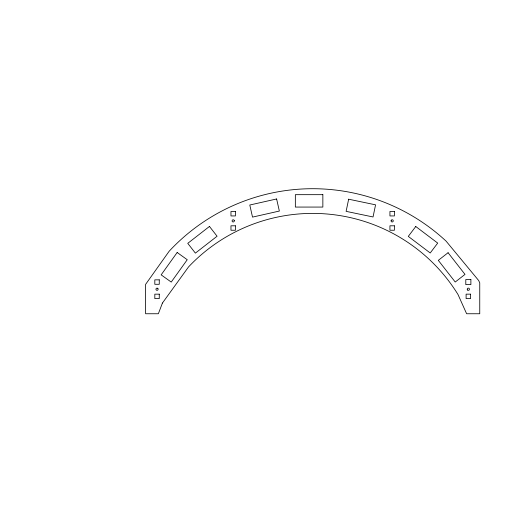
<?xml version="1.0" encoding="UTF-8"?>
<svg xmlns="http://www.w3.org/2000/svg" width="505" height="505" viewBox="0 0 505 505"><rect width="100%" height="100%" fill="white"/><g stroke="black" fill="none" stroke-linecap="round" stroke-linejoin="round"><path stroke-width="0.76" d="M348.652 199.21L346.114 211.349L373.037 216.973L375.569 204.834L348.652 199.21M162.427 303.05L158.355 313.75L145.61 313.75L145.61 284.365L169.15 251.25A195.965 195.965 0 0 1 446.104 241.15L478.702 280.572L479.75 282.863L479.75 313.75L466.626 313.75L458.016 294.541A170.728 170.728 0 0 0 188.535 266.924L162.427 303.05M391.198 220.313L391.091 220.578A1.111 1.111 0 0 0 393.124 221.424L393.237 221.158A1.111 1.111 0 0 0 391.198 220.313M177.16 252.494L161.152 274.853L171.233 282.074L187.241 259.715L177.16 252.494M415.766 226.505L408.286 236.397L430.222 252.986L437.702 243.094L415.766 226.505M448.074 252.721L438.302 260.353L455.232 282.024L465.004 274.392L448.074 252.721M209.461 226.448L187.759 243.341L195.378 253.125L217.081 236.233L209.461 226.448M276.62 198.964L249.792 205.011L252.519 217.106L279.347 211.058L276.62 198.964M322.853 194.671L295.349 194.671L295.349 207.069L322.853 207.069L322.853 194.671M235.418 211.488L230.968 211.488L230.968 215.938L235.418 215.938L235.418 211.488M394.386 211.488L389.936 211.488L389.936 215.938L394.386 215.938L394.386 211.488M235.418 225.798L230.968 225.798L230.968 230.248L235.418 230.248L235.418 225.798M394.386 225.798L389.936 225.798L389.936 230.248L394.386 230.248L394.386 225.798M470.881 279.53L465.793 279.53L465.793 284.618L470.881 284.618L470.881 279.53M159.264 279.846L154.814 279.846L154.814 284.296L159.264 284.296L159.264 279.846M159.264 294.156L154.814 294.156L154.814 298.606L159.264 298.606L159.264 294.156M470.559 294.156L466.109 294.156L466.109 298.606L470.559 298.606L470.559 294.156M157.825 288.443L157.598 288.267A1.111 1.111 0 0 0 156.253 290.015L156.487 290.192A1.111 1.111 0 0 0 157.825 288.443M234.269 220.578L234.156 220.313A1.111 1.111 0 0 0 232.123 221.158L232.231 221.424A1.111 1.111 0 0 0 234.269 220.578M467.548 290.015A1.111 1.111 0 0 0 469.41 289.517A1.111 1.111 0 0 0 468.047 288.153A1.111 1.111 0 0 0 467.548 290.015"/></g></svg>
